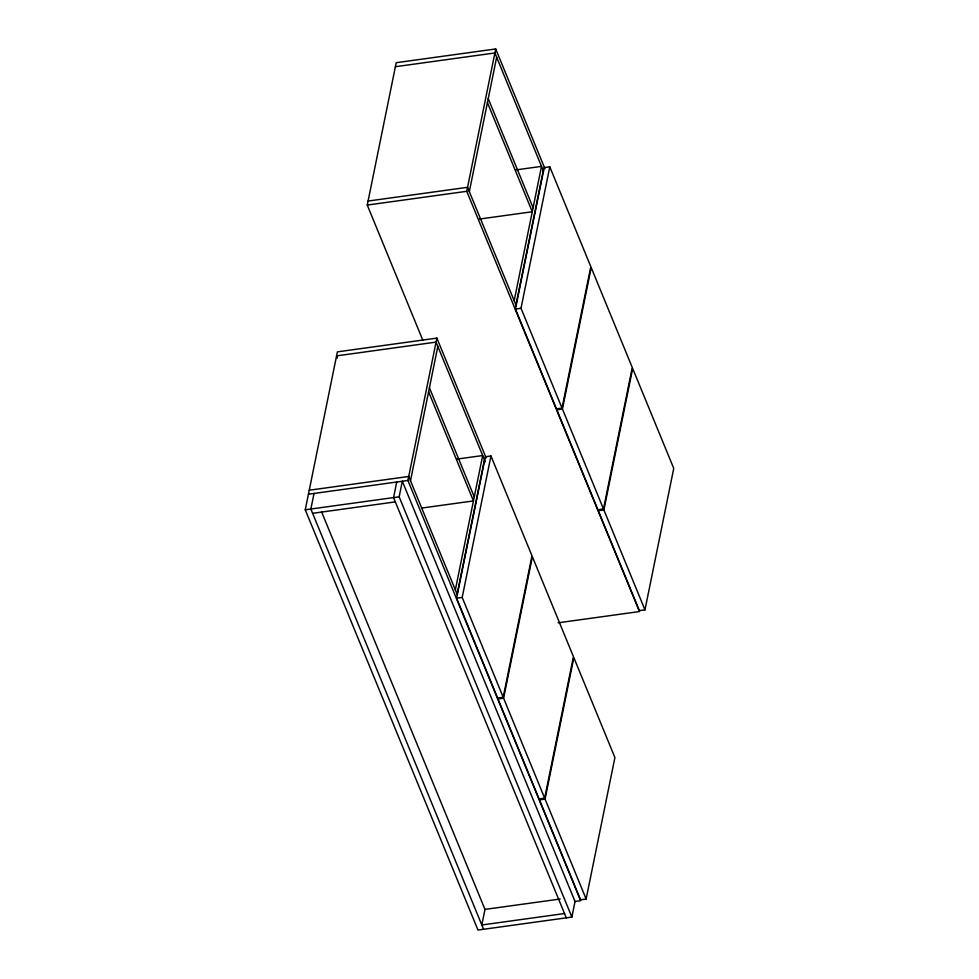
<?xml version="1.0" encoding="UTF-8"?>
<svg xmlns="http://www.w3.org/2000/svg" width="979" height="979" viewBox="0 0 979 979"><rect width="100%" height="100%" fill="white"/><g stroke="black" fill="none" stroke-linecap="round" stroke-linejoin="round"><path stroke-width="1.47" d="M571.871 917.066L399.151 496.818L402.32 481.24L575.04 901.5L571.871 917.066L477.985 930.05L305.252 509.802L337.388 351.865L436.879 338.11L486.122 457.927M422.904 340.447L367.26 205.064L396.214 62.705L495.704 48.95L544.948 168.767M314.026 493.453L310.857 509.019L483.577 929.279M396.728 482.011L393.558 497.589L566.278 917.837M574.612 901.549L580.645 900.717L407.913 480.469L436.879 338.11M558.067 622.815L639.471 611.557L466.75 191.309L495.704 48.95M410.495 480.762L437.833 346.419M469.333 191.603L496.659 57.247M455.345 589.884L482.684 455.541L457.058 459.078M514.171 300.724L541.509 166.369L515.884 169.918M457.107 594.18L484.446 459.836M515.945 305.02L543.272 170.676M456.581 598.218L485.364 456.752L490.956 455.981L531.989 555.791L503.206 697.256L497.601 698.027L456.581 598.218L462.186 597.447L490.956 455.981M515.419 309.058L544.202 167.593L549.794 166.822L590.814 266.631L562.032 408.096L556.439 408.867L515.419 309.058L521.012 308.287L549.794 166.822M503.598 698.211L532.38 556.745L573.449 656.676L544.667 798.142L539.074 798.913L497.993 698.982L503.598 698.211L544.667 798.142M562.423 409.051L591.206 267.585L632.275 367.517L603.492 508.982L597.9 509.753L556.831 409.822L562.423 409.051L603.492 508.982M545.058 799.097L573.841 657.631L614.91 757.562L586.127 899.028L580.535 899.799L539.466 799.867L545.058 799.097L586.127 899.028M603.884 509.937L632.667 368.471L673.748 468.39L644.965 609.868L639.36 610.639L598.291 510.708L603.884 509.937L644.965 609.868M395.406 66.707L494.897 52.952L543.553 171.362M368.067 201.062L467.558 187.307L516.251 305.766M367.26 205.064L466.75 191.309M479.514 219.051L532.282 211.745L487.432 102.624M309.242 490.222L408.732 476.467L457.413 594.926M308.422 494.224L407.913 480.469M305.252 509.802L399.151 496.818M312.619 513.326L395.32 501.884M422.194 508.003L473.444 500.918L428.594 391.796M560.159 899.016L484.984 909.405L481.815 924.984L564.516 913.542M488.24 98.622L533.09 207.744M521.012 308.287L562.032 408.096M485.303 461.929L436.059 342.112L336.568 355.879L337.461 358.02M429.414 387.782L474.264 496.904M462.186 597.447L503.206 697.256M321.553 511.784L485.009 909.479"/></g></svg>
